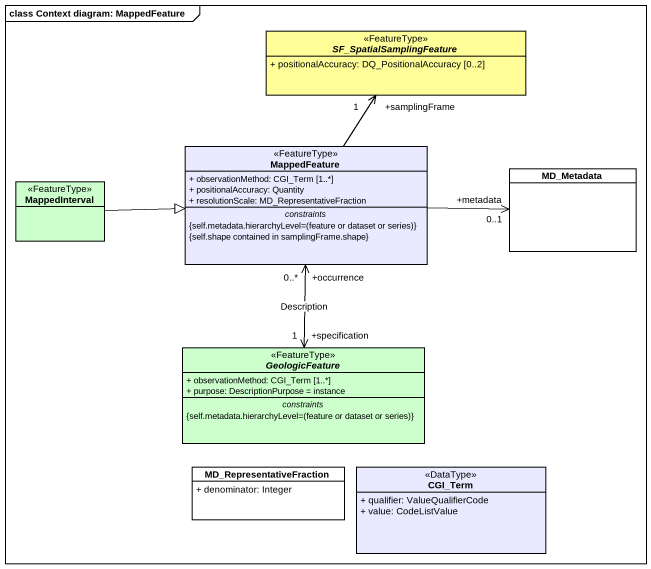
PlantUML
@startuml
mainframe class Context diagram: MappedFeature
hide circle
hide empty members
skinparam classAttributeIconSize 0
abstract class SF_SpatialSamplingFeature <<FeatureType>> #FFFE99 {
  + positionalAccuracy: DQ_PositionalAccuracy [0..2]
}
class MappedInterval <<FeatureType>> #CCFFCC
class MappedFeature <<FeatureType>> #E9E9FF {
  + observationMethod: CGI_Term [1..*]
  + positionalAccuracy: Quantity
  + resolutionScale: MD_RepresentativeFraction
  -- constraints --
  {field} {self.metadata.hierarchyLevel=(feature or dataset or series)}
  {self.shape contained in samplingFrame.shape}
}
class MD_Metadata
abstract class GeologicFeature <<FeatureType>> #CCFFCC {
  + observationMethod: CGI_Term [1..*]
  + purpose: DescriptionPurpose = instance
  -- constraints --
  {field} {self.metadata.hierarchyLevel=(feature or dataset or series)}
}
class MD_RepresentativeFraction {
  + denominator: Integer
}
class CGI_Term <<DataType>> #E9E9FF {
  + qualifier: ValueQualifierCode
  + value: CodeListValue
}
MappedInterval -right-|> MappedFeature
MappedFeature -up-> "+samplingFrame\n1" SF_SpatialSamplingFeature
MappedFeature -right-> "+metadata\n0..1" MD_Metadata
GeologicFeature "+specification\n1" <-up-> "+occurrence\n0..*" MappedFeature : Description
@enduml
